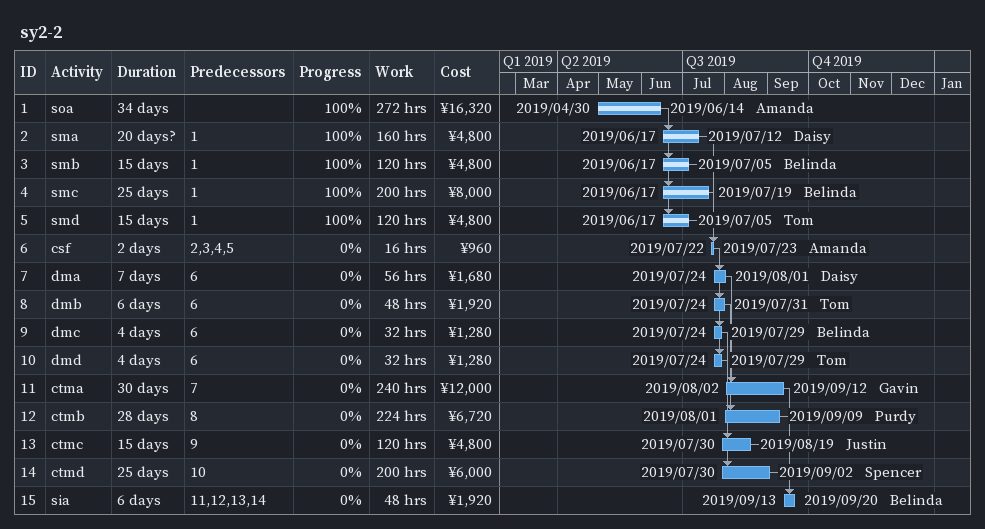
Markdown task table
sy2-2

| ID | Task | Duration | Start | Finish | Predecessors | Resources | % complete | Work (h) | Cost (¥) |
|---|---|---|---|---|---|---|---|---|---|
| 1 | soa | 34d | 2019-04-30 | 2019-06-14 |  | Amanda | 100 | 272 | 16320 |
| 2 | sma | 20d? | 2019-06-17 | 2019-07-12 | 1 | Daisy | 100 | 160 | 4800 |
| 3 | smb | 15d | 2019-06-17 | 2019-07-05 | 1 | Belinda | 100 | 120 | 4800 |
| 4 | smc | 25d | 2019-06-17 | 2019-07-19 | 1 | Belinda | 100 | 200 | 8000 |
| 5 | smd | 15d | 2019-06-17 | 2019-07-05 | 1 | Tom | 100 | 120 | 4800 |
| 6 | csf | 2d | 2019-07-22 | 2019-07-23 | 2, 3, 4, 5 | Amanda | 0 | 16 | 960 |
| 7 | dma | 7d | 2019-07-24 | 2019-08-01 | 6 | Daisy | 0 | 56 | 1680 |
| 8 | dmb | 6d | 2019-07-24 | 2019-07-31 | 6 | Tom | 0 | 48 | 1920 |
| 9 | dmc | 4d | 2019-07-24 | 2019-07-29 | 6 | Belinda | 0 | 32 | 1280 |
| 10 | dmd | 4d | 2019-07-24 | 2019-07-29 | 6 | Tom | 0 | 32 | 1280 |
| 11 | ctma | 30d | 2019-08-02 | 2019-09-12 | 7 | Gavin | 0 | 240 | 12000 |
| 12 | ctmb | 28d | 2019-08-01 | 2019-09-09 | 8 | Purdy | 0 | 224 | 6720 |
| 13 | ctmc | 15d | 2019-07-30 | 2019-08-19 | 9 | Justin | 0 | 120 | 4800 |
| 14 | ctmd | 25d | 2019-07-30 | 2019-09-02 | 10 | Spencer | 0 | 200 | 6000 |
| 15 | sia | 6d | 2019-09-13 | 2019-09-20 | 11, 12, 13, 14 | Belinda | 0 | 48 | 1920 |
